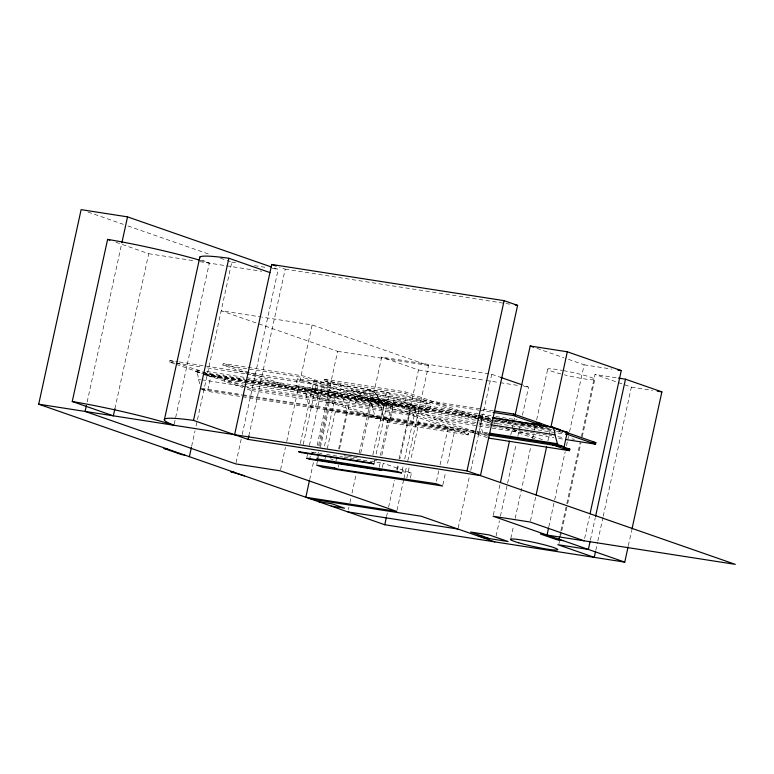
<?xml version="1.0" encoding="UTF-8"?>
<svg xmlns="http://www.w3.org/2000/svg" width="774" height="774" viewBox="0 0 774 774"><rect width="100%" height="100%" fill="white"/><g stroke="black" fill="none" stroke-linecap="round" stroke-linejoin="round"><path stroke-width="0.58" stroke-dasharray="3.87 2.9" d="M87.162 401.996L121.615 243.994M114.891 408.778L148.705 253.698L114.455 241.769M174.992 363.915L169.4 361.961L169.729 360.452L178.059 361.748M174.227 424.094L209.328 263.131A84.318 7.198 12.3 0 1 202.469 260.103M199.789 383.788L198.347 378.96A10.739 6.173 -81.1 0 0 195.716 371.646L244.574 379.067M196.819 371.51L197.147 370.001L201.898 370.736M191.691 446.095L195.029 430.799M196.054 426.087L231.803 262.125L227.237 260.538M473.717 432.763L207.519 391.344L210.722 376.677L205.458 374.839M248.87 374.074L222.864 365.009L223.202 363.499L304.085 376.096L468.57 433.392L468.241 434.901L387.358 422.304L250.002 374.461M251.976 389.099L413.742 414.293L413.413 415.802L251.647 390.609L251.976 389.099L169.729 360.452M236.051 462.736L241.952 435.675M242.214 434.495L278.214 269.352L272.506 267.369M248.851 435.888L285.2 269.168L279.578 267.214M277.702 384.107L278.03 382.598M313.992 380.779L316.866 381.785L315.299 388.964L312.425 387.968L313.992 380.779L386.555 392.079L384.988 399.268L404.686 402.886L424.82 409.901L316.044 392.96L295.91 385.945L297.468 378.767L406.253 395.708L430.876 404.28L429.135 412.261L415.367 410.114L410.868 408.556L399.955 458.614M280.575 469.673L285.451 447.314M286.738 441.432L312.135 324.935L261.66 317.069M468.241 434.901L303.756 377.606L304.085 376.096M303.563 388.413L310.974 390.793L311.177 391.509L311.196 390.87L318.559 393.434L315.366 408.101L308.913 405.857L306.185 395.727A10.739 6.173 -81.1 0 0 303.563 388.413L477.394 415.483M300.312 443.483L312.251 388.761L384.813 400.061L387.687 401.067L376.009 454.619M303.195 444.489L315.124 389.767L312.251 388.761M306.91 457.028L308.178 451.213M309.445 445.389L322.1 387.339L430.876 404.28M476.155 433.74L324.103 380.779L324.432 379.26L405.315 391.857L499.714 424.742M309.619 459.234L310.287 456.147M309.677 479.59L313.518 461.943M317.117 445.466L337.638 351.328L221.2 310.771L260.47 316.885M318.607 445.485L330.237 392.118L315.124 389.767M316.847 458.914L317.35 456.592M317.601 455.422L318.366 451.929M319.633 446.105L330.556 396.046L335.045 397.604L324.383 446.511M316.808 463.926L317.843 459.195M318.095 458.014L318.869 454.473M320.417 447.382L328.66 409.572L448.059 428.167L454.715 430.479L446.985 465.929M332.53 403.206L332.859 401.696M325.003 459.146L325.777 455.605M327.325 448.514L335.306 411.884L328.66 409.572M336.854 457.182L336.08 460.724L330.421 458.75M338.654 448.93L346.946 410.917L341.547 394.111L297.468 378.767M339.496 449.026L350.38 399.132L330.237 392.118M338.286 467.012L338.741 464.961M358.585 396.704L358.913 395.195M369.556 398.716L376.957 401.096L377.17 401.812L377.19 401.184L384.552 403.747L381.359 418.415L374.906 416.16L372.178 406.031A10.739 6.173 -81.1 0 0 369.556 398.716L245.726 379.434M359.223 453.013L371.114 398.484L387.687 401.067M348.426 509.563L348.929 507.212M349.954 502.519L350.98 497.837M352.006 493.144L356.088 474.375M360.694 453.274L381.659 357.114L491.713 374.248L500.652 377.364M378.931 399.877L379.26 398.358M372.884 454.783L384.813 400.061M386.332 404.744L385.994 406.253L244.449 384.214M373.977 463.936L374.742 460.443M387.861 400.264L389.428 393.086L386.555 392.079M387.358 422.304L387.687 420.795L223.202 363.499M380.373 455.383L391.247 405.499L371.114 398.484M379.163 467.37L380.286 462.242M381.805 455.276L394.169 398.562L413.616 405.344L419.005 422.14L410.723 460.153M382.356 467.37L383.256 463.268L369.072 461.062M490.909 423.301L404.986 393.376L405.315 391.857M404.686 402.886L406.253 395.708M406.679 407.908L406.35 409.427L476.523 420.359M386.555 516.529L387.319 513.017M388.596 507.154L394.479 480.18M396.781 469.625L397.807 464.932M399.084 459.069L418.511 369.953L381.659 357.114M397.42 470.263L398.687 464.439M402.17 470.66L403.438 464.845M404.705 459.021L415.367 410.114M397.014 510.23L403.689 479.638M403.941 478.458L406.766 465.513M407.792 460.811L428.573 365.492L312.135 324.935M406.805 478.1L409.436 466.045M410.355 478.235L411.478 473.098L383.256 463.268M436.468 481.331L438.79 470.698M440.077 464.797L448.059 428.167M442.863 484.834L445.698 471.84M459.814 412.474L460.143 410.955M458.218 527.868L469.731 475.101M470.747 470.408L491.713 374.248M493.338 515.078L500.246 483.373M510.743 435.24L514.584 417.631M514.642 431.573L514.981 430.054M496.095 536.014L499.424 520.776M500.439 516.084L507.347 484.418M507.599 483.247L516.045 444.547M517.835 436.343L520.641 423.446M522.431 415.232L528.565 387.087L522.982 385.142M510.811 538.404L513.626 525.488M515.165 518.445L531.032 445.65M532.57 438.606L534.099 431.563M534.36 430.392L535.385 425.69M536.663 419.827L547.673 369.343M530.461 520.854L535.84 496.202M547.866 441.025L550.682 428.109M548.805 526.813L554.436 500.991M554.687 499.811L565.184 451.677M566.471 445.805L568.513 436.41M569.538 431.718L584.128 364.796L565.03 358.139M559.912 535.298L560.676 531.777M560.937 530.596L566.568 504.774M566.82 503.593L580.132 442.544M581.409 436.671L594.983 374.452L617.265 377.915M558.963 543.6L559.476 541.258M560.502 536.556L561.527 531.864M561.779 530.683L567.41 504.861M567.671 503.681L580.984 442.631M582.261 436.759L594.8 379.231M584.651 538.472L589.517 516.161M590.407 540.049L595.274 517.738M595.806 550.324L597.596 542.11M597.847 540.929L602.975 517.448M603.227 516.277L631.381 387.126L594.983 374.452M628.353 545.68L631.671 530.422M285.2 269.168L510.443 304.24M231.803 262.125L236.563 262.87M254.414 265.646L267.504 267.688M272.264 268.433L278.214 269.352M148.705 253.698L195.058 260.915M199.818 261.651L261.631 271.277M584.128 364.796L611.973 369.13M631.381 387.126L652.501 390.415M337.638 351.328L428.573 365.492M418.511 369.953L484.785 380.266M485.966 380.45L498.988 382.482M500.168 382.666L519.102 385.616M523.834 386.352L528.565 387.087M222.864 365.009L303.756 377.606M324.103 380.779L404.986 393.376M179.249 361.932L331.495 385.646L331.166 387.155L246.713 374.006M493.396 410.859L351.851 388.809L351.512 390.328L478.787 410.152M169.4 361.961L202.701 367.157M207.461 367.892L245.522 373.823M479.977 410.336L491.877 412.184M206.658 371.481L491.074 415.773M495.834 416.518L517.245 419.847M295.91 385.945L315.299 388.964M245.764 379.25L477.442 415.299M478.496 415.474L491.935 417.476M478.458 415.657L491.558 417.689M195.716 371.646L201.675 372.575M202.865 372.758L244.536 379.25M204.539 374.297L492.041 419.044M521.811 423.678L524.192 424.046M205.352 374.558L491.78 419.16M496.424 419.866L501.3 420.65M502.384 420.795L507.251 421.578M508.45 421.762L510.83 422.13M521.434 423.765L526.301 424.539M527.384 424.684L532.26 425.468M533.334 425.613L538.211 426.397M539.401 426.58L541.781 426.948M204.607 374.529L479.145 417.254M480.093 417.389L492.003 419.247M495.689 419.837L501.639 420.766M502.713 420.911L507.589 421.695M508.673 421.84L513.549 422.623M514.623 422.768L519.499 423.542M520.573 423.697L532.599 425.584M533.673 425.729L538.549 426.513M539.623 426.658L544.499 427.442M545.583 427.587L548.069 427.993M204.52 374.926L551.562 428.951M210.722 376.677L493.454 420.679M494.654 420.863L555.374 430.325M245.968 382.878L224.557 379.55L224.228 381.06L243.259 384.03M247.158 383.072L479.232 419.208M480.422 419.392L492.322 421.25M493.512 421.433L555.364 431.07M556.554 431.253L560.115 431.805M392.428 406.543L320.359 395.321L315.869 393.753L317.611 385.781L426.387 402.722L424.645 410.694L429.135 412.261M477.713 420.543L564.546 434.059M355.518 402.664L378.873 406.321A14.348 11.678 -70.8 0 0 370.311 390.56A14.348 11.678 -70.8 0 0 355.663 402.712L355.518 402.664A14.348 11.678 -70.8 0 1 370.166 390.502A14.348 11.678 -70.8 0 1 378.728 406.273L378.873 406.321M198.347 379.279L200.727 379.647M201.917 379.831L243.587 386.323M244.778 386.507L489.42 424.587M474.53 423.755L434.088 417.457L433.759 418.976L553.903 437.687M479.29 424.5L517.351 430.421M518.541 430.615L523.301 431.35M524.491 431.534L529.252 432.279M530.442 432.463L535.202 433.208M536.392 433.392L548.282 435.24M549.472 435.423L551.852 435.801M557.802 436.72L563.743 437.649M572.073 438.945L574.453 439.313M558.654 438.423L564.604 439.351M201.24 388.296L241.72 394.595M242.91 394.788L487.552 432.859M201.066 389.09L241.546 395.398M242.736 395.582L487.378 433.653M474.781 432.937L488.007 434.988M335.306 411.884L454.715 430.479M387.687 420.795L468.57 433.392M344.072 455.731L346.404 456.099M347.574 456.283L352.247 457.008M353.418 457.192L358.081 457.918M374.432 460.462L376.774 460.82M312.367 452.229L318.269 453.148M319.459 453.332L321.82 453.699M326.541 454.435L343.085 457.018M344.266 457.202L348.987 457.937M350.167 458.121L361.99 459.959M363.17 460.143L367.892 460.878M402.025 471.627L411.478 473.098M536.943 348.358L563.907 357.752M87.975 212.028L123.356 224.354M127.923 225.94L210.122 254.578M220.387 258.148L226.095 260.141M559.167 431.505L565.32 433.643M478.487 415.667L484.805 417.863L485.008 418.579L485.027 417.941L492.399 420.514M513.278 429.464L543.803 440.096M505.606 428.419L536.692 439.255M489.197 435.182L482.744 432.927L480.025 422.798A10.739 6.173 -81.1 0 0 479.899 421.124M324.432 379.26L487.794 436.168M477.287 434.137L488.597 438.074M176.114 364.302L242.697 387.493M247.167 389.051L251.647 390.609M195.754 371.462L202.072 373.658M202.14 389.467L207.519 391.344M311.187 452.045L313.451 452.838M563.491 370.611A24.178 2.061 12.3 0 1 594.858 379.357A24.178 2.061 12.3 0 1 564.381 374.829M560.927 373.958A24.178 2.061 12.3 0 1 547.624 369.111A24.178 2.061 12.3 0 1 562.34 370.407M199.934 260.257A84.318 7.198 12.3 0 1 209.328 263.131M378.486 399.897L378.447 400.081A10.739 6.173 -81.1 0 1 381.069 407.395L383.798 417.525L390.251 419.769L393.444 405.102L386.081 402.538L385.607 403.022L385.849 402.461L378.486 399.897"/><path stroke-width="1.16" d="M628.091 546.85L624.763 562.118L384.765 524.743L38.7 404.202L81.125 209.638L127.526 216.865L271.364 266.972M114.891 408.778L113.352 415.832L72.253 401.512L107.605 239.379A84.318 7.198 12.3 0 1 198.918 259.958M86.398 405.537L85.111 411.429L235.799 463.916L280.323 470.853L396.762 511.411L305.827 497.247L309.416 480.77M121.876 242.813L127.526 216.865M164.34 419.982L199.866 257.055M72.253 401.512A84.318 7.198 12.3 0 1 173.976 425.265A84.318 7.198 12.3 0 1 193.5 420.398L228.852 258.264L269.952 272.574M189.388 456.689L191.439 447.275M234.599 434.707L271.713 264.466L504.106 300.66L517.593 305.362L480.47 475.594L248.086 439.409L193.5 420.398M248.086 439.409L248.851 435.888M384.765 524.743L386.294 517.709M563.191 540.668L556.564 539.642L540.378 534.002L735.3 564.362L466.993 470.902L504.106 300.66M544.054 426.242L513.288 415.522L513.617 414.003L494.586 411.042M500.507 482.202L509.466 441.112M515.097 415.28L530.2 346.007L567.323 351.793L621.261 370.582L590.03 513.81M540.697 425.071L541.026 423.552L536.276 422.817M536.092 495.031L546.589 446.888M550.943 426.929L567.323 351.793M556.119 428.98L567.274 432.182L564.082 446.85L557.628 444.595L554.91 434.466A10.739 6.173 -81.1 0 0 552.278 427.151L492.786 417.699M559.912 429.609L559.892 430.247L559.689 429.531L552.317 426.967M568.445 433.101L568.116 434.62L565.736 434.253M547.015 535.037L548.543 527.994M488.597 438.074L569.48 450.671L569.809 449.152L559.631 445.611M558.886 539.991L559.65 536.469M565.794 439.535L595.535 444.17L595.864 442.651L513.617 414.003M590.156 541.22L588.356 549.434L557.861 544.683L594.268 557.367L595.545 551.494M595.525 516.568L625.479 379.202L618.436 378.099M631.932 529.242L661.886 391.876L625.479 379.202M515.203 304.985L517.593 305.362M617.778 370.04L621.261 370.582M657.194 391.151L661.886 391.876M493.067 412.368L513.288 415.522M492.748 417.883L552.278 427.151M564.894 431.805L567.274 432.182M490.61 424.771L554.91 434.785M592.294 442.099L595.864 442.651M489.932 433.227L557.802 443.802M488.568 433.846L557.628 444.595M489.071 435.162L564.082 446.85M565.049 448.417L569.809 449.152M38.7 404.202L466.993 470.902M167.242 448.968L163.924 448.456L181.455 454.561L184.763 455.083M234.203 472.295L230.884 471.782L244.536 475.904M311.061 499.066L421.114 516.21L494.818 541.877M318.695 501.726L331.959 503.797L344.536 508.179L331.282 506.109M347.913 511.904L457.966 529.048M483.682 536.595L478.38 535.772L484.224 537.804L508.092 541.519L489.216 534.95L470.65 532.057L489.526 538.636M530.2 346.007L533.567 347.187M271.713 264.466L276.212 266.033M107.605 239.379L109.889 240.172M500.652 377.364L521.87 384.755M565.881 433.837L595.535 444.17M552.52 444.76L569.48 450.671M584.138 540.813L530.209 522.034L493.077 516.248L624.763 562.118M378.718 469.421L381.688 470.457L309.619 459.234L306.649 458.198L401.658 472.991L397.168 471.424L316.847 458.914L321.336 460.482M199.682 257.858A84.318 7.198 12.3 0 1 228.852 258.264M371.104 462.939L298.541 451.639L301.415 452.635L373.977 463.936L371.104 462.939M334.513 467.902L316.547 465.106L323.203 467.419L442.602 486.014L435.956 483.702L337.841 469.063L334.513 467.902M518.657 542.777A24.178 2.061 12.3 0 0 557.328 549.946A24.178 2.061 12.3 0 0 526.378 540.852A24.178 2.061 12.3 0 0 518.657 542.777"/></g></svg>
